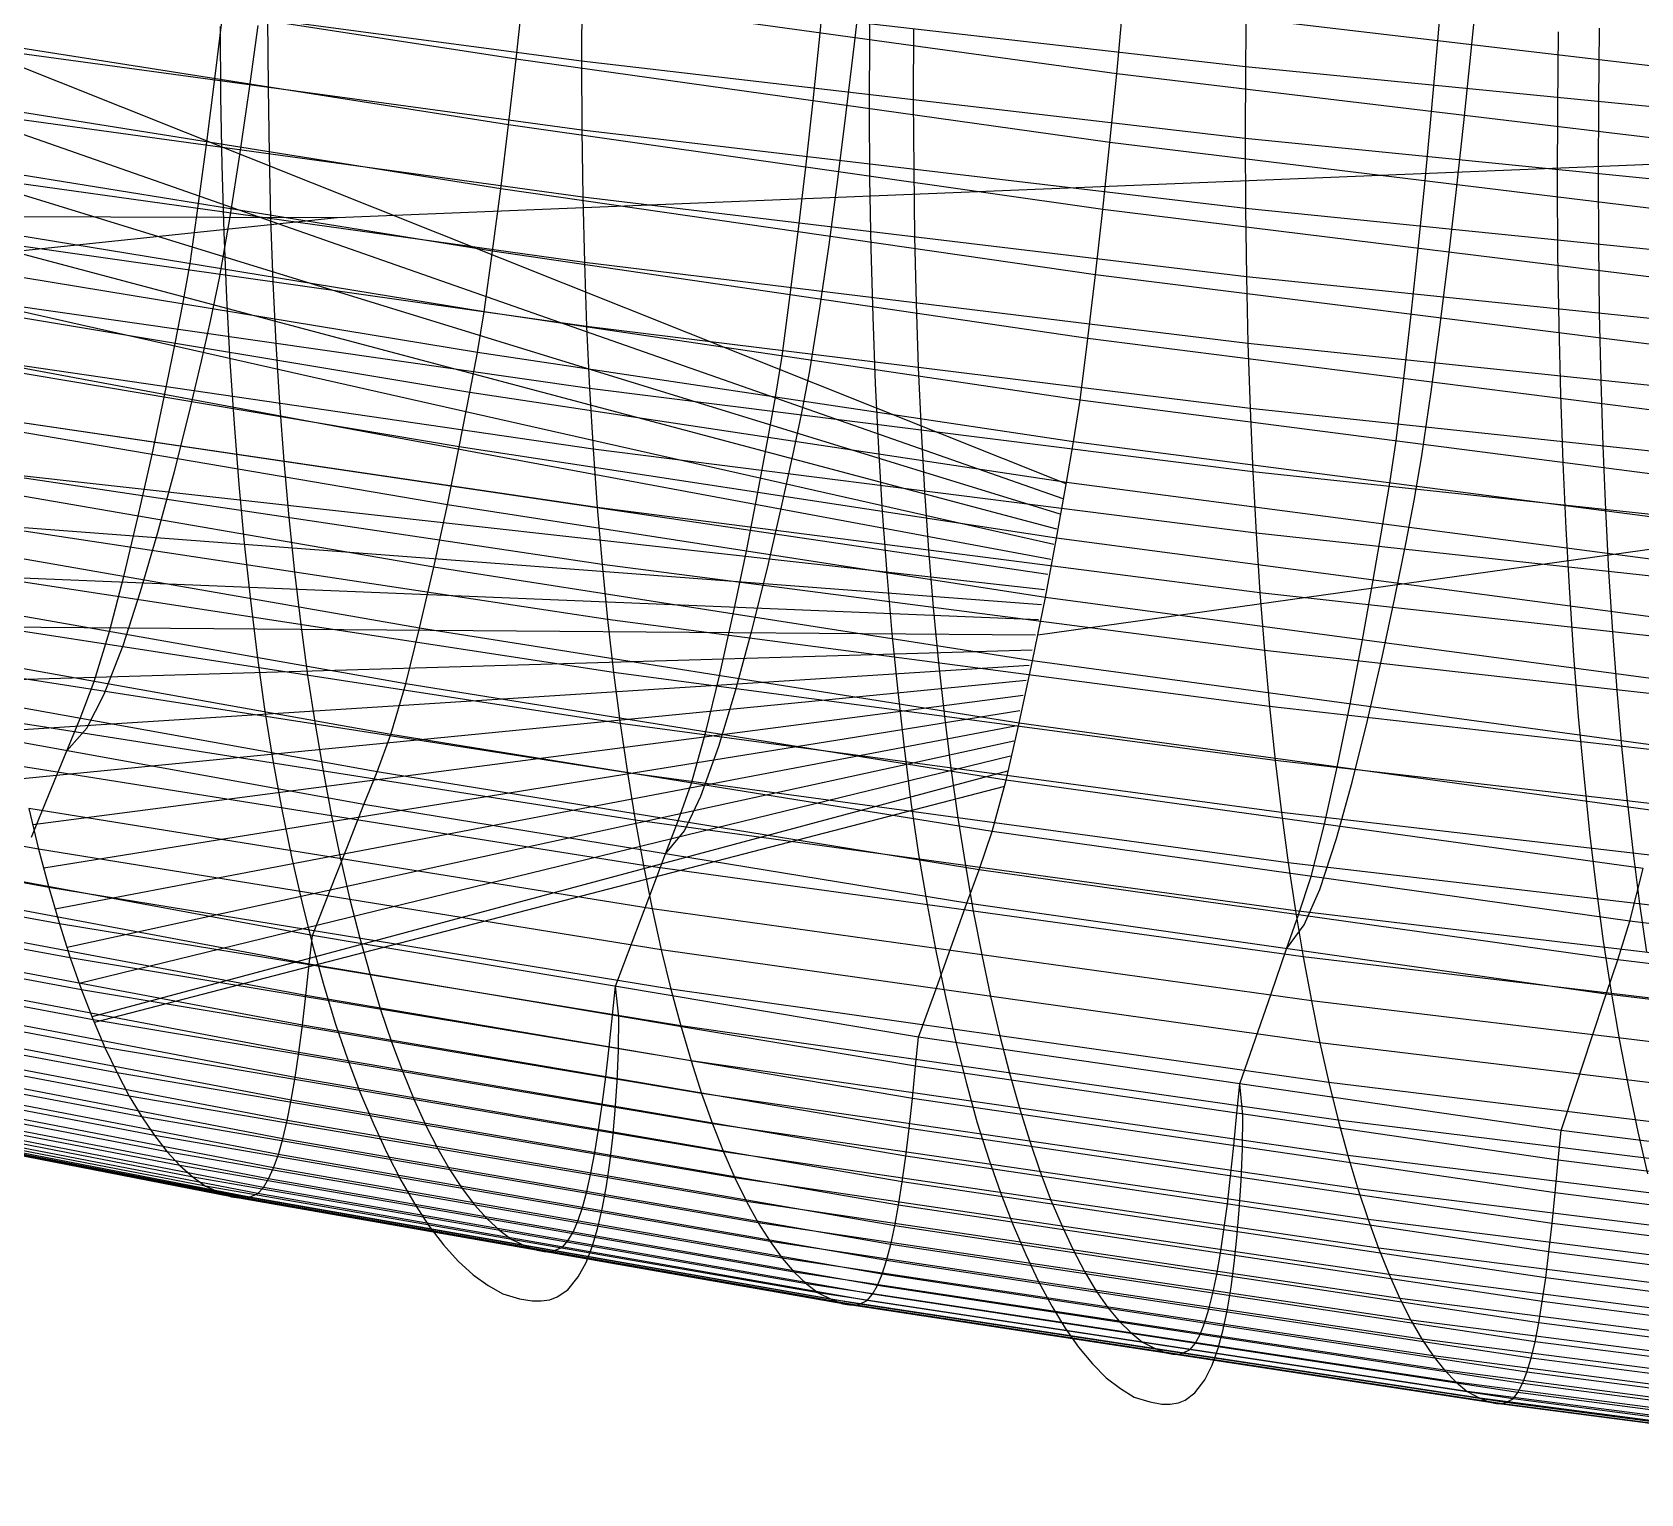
# Model space of a CAD drawing. Extents: x -530 to 530, y -2 to 255.
# Drawn here: x -324.9 to -270.1, y 14.5 to 64.2 of the extents above; entities that cross this region are included whole.
import ezdxf

# ---------------------------------------------------------------- set-up
doc = ezdxf.new("R2010")
doc.units = 0
doc.header["$MEASUREMENT"] = 0
doc.layers.add('default', color=7, linetype='Continuous')

msp = doc.modelspace()

# ---------------------------------------------------------------- linework, layer by layer
at = {"layer": 'default', "color": 3, "linetype": 'Continuous'}
for p, q in [((-308.392, 63.294, 93.629), (-328.377, 66.384, 104.904)), ((-308.392, 63.294, 93.629), (-308.146, 65.582, 93.893)), ((-287.943, 62.791, 82.362), (-308.146, 65.582, 93.893)), ((-287.943, 62.791, 82.362), (-287.72, 65.181, 82.62)), ((-266.294, 62.656, 72.709), (-287.72, 65.181, 82.62)), ((-308.649, 61.06, 93.341), (-328.646, 64.2, 104.632)), ((-308.649, 61.06, 93.341), (-308.392, 63.294, 93.629)), ((-288.174, 60.457, 82.083), (-308.392, 63.294, 93.629)), ((-288.174, 60.457, 82.083), (-287.943, 62.791, 82.362)), ((-266.502, 60.223, 72.438), (-287.943, 62.791, 82.362)), ((-308.916, 58.881, 93.031), (-328.927, 62.069, 104.338)), ((-308.916, 58.881, 93.031), (-308.649, 61.06, 93.341)), ((-288.415, 58.178, 81.778), (-308.649, 61.06, 93.341)), ((-288.415, 58.178, 81.778), (-288.174, 60.457, 82.083)), ((-266.718, 57.846, 72.146), (-288.174, 60.457, 82.083)), ((-309.192, 56.761, 92.7), (-329.216, 59.995, 104.026)), ((-309.192, 56.761, 92.7), (-308.916, 58.881, 93.031)), ((-288.666, 55.955, 81.451), (-308.916, 58.881, 93.031)), ((-288.666, 55.955, 81.451), (-288.415, 58.178, 81.778)), ((-266.944, 55.526, 71.827), (-288.415, 58.178, 81.778)), ((-309.477, 54.695, 92.348), (-329.515, 57.975, 103.692)), ((-309.713, 53.305, 92.032), (-329.763, 56.616, 103.391)), ((-309.477, 54.695, 92.348), (-309.192, 56.761, 92.7)), ((-288.925, 53.791, 81.103), (-309.192, 56.761, 92.7)), ((-288.925, 53.791, 81.103), (-288.666, 55.955, 81.451)), ((-267.178, 53.262, 71.486), (-288.666, 55.955, 81.451)), ((-309.969, 51.947, 91.676), (-330.032, 55.288, 103.053)), ((-309.713, 53.305, 92.032), (-309.477, 54.695, 92.348)), ((-289.193, 51.683, 80.733), (-309.477, 54.695, 92.348)), ((-289.193, 51.683, 80.733), (-288.925, 53.791, 81.103)), ((-267.42, 51.058, 71.122), (-288.925, 53.791, 81.103)), ((-310.331, 50.095, 91.17), (-330.411, 53.478, 102.572)), ((-309.969, 51.947, 91.676), (-309.713, 53.305, 92.032)), ((-289.414, 50.265, 80.4), (-309.713, 53.305, 92.032)), ((-310.734, 48.121, 90.599), (-330.833, 51.548, 102.028)), ((-310.331, 50.095, 91.17), (-309.969, 51.947, 91.676)), ((-289.655, 48.879, 80.027), (-309.969, 51.947, 91.676)), ((-289.414, 50.265, 80.4), (-289.193, 51.683, 80.733)), ((-267.671, 48.911, 70.735), (-289.193, 51.683, 80.733)), ((-310.734, 48.121, 90.599), (-310.331, 50.095, 91.17)), ((-289.994, 46.989, 79.496), (-310.331, 50.095, 91.17)), ((-289.655, 48.879, 80.027), (-289.414, 50.265, 80.4)), ((-267.878, 47.467, 70.389), (-289.414, 50.265, 80.4)), ((-311.198, 45.997, 89.928), (-331.32, 49.472, 101.39)), ((-289.994, 46.989, 79.496), (-289.655, 48.879, 80.027)), ((-268.104, 46.055, 70), (-289.655, 48.879, 80.027)), ((-311.198, 45.997, 89.928), (-310.734, 48.121, 90.599)), ((-290.373, 44.974, 78.897), (-310.734, 48.121, 90.599)), ((-311.681, 43.92, 89.222), (-331.826, 47.441, 100.717)), ((-290.373, 44.974, 78.897), (-289.994, 46.989, 79.496)), ((-268.421, 44.13, 69.447), (-289.994, 46.989, 79.496)), ((-312.151, 42.029, 88.522), (-332.319, 45.592, 100.051)), ((-311.681, 43.92, 89.222), (-311.198, 45.997, 89.928)), ((-290.809, 42.807, 78.194), (-311.198, 45.997, 89.928)), ((-290.809, 42.807, 78.194), (-290.373, 44.974, 78.897)), ((-268.775, 42.078, 68.824), (-290.373, 44.974, 78.897)), ((-312.662, 40.307, 87.736), (-332.855, 43.909, 99.301)), ((-312.151, 42.029, 88.522), (-311.681, 43.92, 89.222)), ((-291.262, 40.686, 77.454), (-311.681, 43.92, 89.222)), ((-291.262, 40.686, 77.454), (-290.809, 42.807, 78.194)), ((-269.184, 39.87, 68.092), (-290.809, 42.807, 78.194)), ((-313.127, 39.038, 86.997), (-333.342, 42.67, 98.597)), ((-312.662, 40.307, 87.736), (-312.151, 42.029, 88.522)), ((-291.704, 38.755, 76.721), (-312.151, 42.029, 88.522)), ((-313.575, 37.919, 86.277), (-333.812, 41.577, 97.91)), ((-291.704, 38.755, 76.721), (-291.262, 40.686, 77.454)), ((-269.608, 37.709, 67.321), (-291.262, 40.686, 77.454)), ((-313.127, 39.038, 86.997), (-312.662, 40.307, 87.736)), ((-292.185, 36.997, 75.898), (-312.662, 40.307, 87.736)), ((-313.575, 37.919, 86.277), (-313.127, 39.038, 86.997)), ((-292.621, 35.701, 75.125), (-313.127, 39.038, 86.997)), ((-292.185, 36.997, 75.898), (-291.704, 38.755, 76.721)), ((-270.022, 35.742, 66.558), (-291.704, 38.755, 76.721)), ((-293.042, 34.559, 74.373), (-313.575, 37.919, 86.277)), ((-292.621, 35.701, 75.125), (-292.185, 36.997, 75.898)), ((-270.471, 33.951, 65.702), (-292.185, 36.997, 75.898)), ((-293.042, 34.559, 74.373), (-292.621, 35.701, 75.125)), ((-270.88, 32.63, 64.9), (-292.621, 35.701, 75.125)), ((-270.471, 33.951, 65.702), (-270.022, 35.742, 66.558)), ((-271.274, 31.465, 64.118), (-293.042, 34.559, 74.373)), ((-270.88, 32.63, 64.9), (-270.471, 33.951, 65.702)), ((-247.504, 31.167, 57.741), (-270.471, 33.951, 65.702)), ((-271.274, 31.465, 64.118), (-270.88, 32.63, 64.9)), ((-247.88, 29.823, 56.908), (-270.88, 32.63, 64.9)), ((-248.241, 28.638, 56.098), (-271.274, 31.465, 64.118))]:
    msp.add_line(p, q, dxfattribs=at)
at = {"layer": 'default', "color": 7, "linetype": 'Continuous'}
for p, q in [((-298.044, 64.186, 88.127), (-297.814, 66.552, 88.378)), ((-277.007, 63.919, 77.664), (-276.799, 66.381, 77.907)), ((-318.648, 62.63, 98.986), (-318.384, 64.839, 99.267)), ((-316.852, 64.652, 52.378), (-316.84, 62.335, 52.584)), ((-298.283, 61.875, 87.856), (-298.044, 64.186, 88.127)), ((-294.858, 64.325, 40.046), (-294.868, 61.909, 40.215)), ((-271.516, 64.356, 29.76), (-271.543, 61.848, 29.895)), ((-277.222, 61.507, 77.4), (-277.007, 63.919, 77.664)), ((-318.921, 60.475, 98.685), (-318.648, 62.63, 98.986)), ((-316.84, 62.335, 52.584), (-316.806, 60.071, 52.824)), ((-294.868, 61.909, 40.215), (-294.856, 59.548, 40.425)), ((-298.532, 59.619, 87.56), (-298.283, 61.875, 87.856)), ((-277.446, 59.152, 77.114), (-277.222, 61.507, 77.4)), ((-271.543, 61.848, 29.895), (-271.552, 59.391, 30.067)), ((-319.204, 58.378, 98.363), (-318.921, 60.475, 98.685)), ((-316.806, 60.071, 52.824), (-316.751, 57.862, 53.103)), ((-298.791, 57.418, 87.241), (-298.532, 59.619, 87.56)), ((-294.856, 59.548, 40.425), (-294.825, 57.242, 40.672)), ((-271.552, 59.391, 30.067), (-271.54, 56.99, 30.281)), ((-277.679, 56.852, 76.803), (-277.446, 59.152, 77.114)), ((-319.496, 56.335, 98.02), (-319.204, 58.378, 98.363)), ((-316.751, 57.862, 53.103), (-316.672, 55.712, 53.422)), ((-299.058, 55.276, 86.902), (-298.791, 57.418, 87.241)), ((-294.825, 57.242, 40.672), (-294.772, 54.992, 40.959)), ((-271.54, 56.99, 30.281), (-271.511, 54.645, 30.535)), ((-277.922, 54.608, 76.469), (-277.679, 56.852, 76.803)), ((-319.738, 54.96, 97.711), (-319.496, 56.335, 98.02)), ((-316.672, 55.712, 53.422), (-316.57, 53.615, 53.78)), ((-320.001, 53.618, 97.365), (-319.738, 54.96, 97.711)), ((-299.335, 53.189, 86.54), (-299.058, 55.276, 86.902)), ((-294.772, 54.992, 40.959), (-294.698, 52.801, 41.287)), ((-278.172, 52.425, 76.113), (-277.922, 54.608, 76.469)), ((-271.511, 54.645, 30.535), (-271.462, 52.357, 30.829)), ((-320.371, 51.786, 96.871), (-320.001, 53.618, 97.365)), ((-316.57, 53.615, 53.78), (-316.445, 51.58, 54.176)), ((-299.564, 51.785, 86.216), (-299.335, 53.189, 86.54)), ((-294.698, 52.801, 41.287), (-294.602, 50.665, 41.657)), ((-278.432, 50.297, 75.734), (-278.172, 52.425, 76.113)), ((-271.462, 52.357, 30.829), (-271.393, 50.129, 31.167)), ((-320.783, 49.835, 96.314), (-320.371, 51.786, 96.871)), ((-316.445, 51.58, 54.176), (-316.298, 49.605, 54.61)), ((-299.812, 50.413, 85.852), (-299.564, 51.785, 86.216)), ((-300.163, 48.542, 85.333), (-299.812, 50.413, 85.852)), ((-294.602, 50.665, 41.657), (-294.485, 48.592, 42.067)), ((-278.646, 48.866, 75.395), (-278.432, 50.297, 75.734)), ((-271.393, 50.129, 31.167), (-271.304, 47.957, 31.547)), ((-321.259, 47.734, 95.659), (-320.783, 49.835, 96.314)), ((-316.298, 49.605, 54.61), (-316.129, 47.688, 55.082)), ((-278.879, 47.467, 75.014), (-278.646, 48.866, 75.395)), ((-300.553, 46.548, 84.748), (-300.163, 48.542, 85.333)), ((-294.485, 48.592, 42.067), (-294.347, 46.58, 42.515)), ((-321.753, 45.68, 94.969), (-321.259, 47.734, 95.659)), ((-316.129, 47.688, 55.082), (-315.937, 45.835, 55.592)), ((-271.304, 47.957, 31.547), (-271.195, 45.849, 31.969)), ((-279.208, 45.56, 74.472), (-278.879, 47.467, 75.014)), ((-294.347, 46.58, 42.515), (-294.188, 44.628, 43.003)), ((-301.004, 44.402, 84.061), (-300.553, 46.548, 84.748)), ((-322.235, 43.81, 94.286), (-321.753, 45.68, 94.969)), ((-315.937, 45.835, 55.592), (-315.725, 44.045, 56.135)), ((-279.574, 43.526, 73.86), (-279.208, 45.56, 74.472)), ((-271.195, 45.849, 31.969), (-271.066, 43.804, 32.431)), ((-301.471, 42.303, 83.338), (-301.004, 44.402, 84.061)), ((-294.188, 44.628, 43.003), (-294.008, 42.741, 43.531)), ((-315.725, 44.045, 56.135), (-315.492, 42.318, 56.714)), ((-322.759, 42.108, 93.518), (-322.235, 43.81, 94.286)), ((-279.996, 41.338, 73.143), (-279.574, 43.526, 73.86)), ((-271.066, 43.804, 32.431), (-270.919, 41.819, 32.934)), ((-294.008, 42.741, 43.531), (-293.809, 40.918, 44.094)), ((-315.492, 42.318, 56.714), (-315.239, 40.657, 57.325)), ((-301.928, 40.392, 82.621), (-301.471, 42.303, 83.338)), ((-323.235, 40.854, 92.797), (-322.759, 42.108, 93.518)), ((-270.919, 41.819, 32.934), (-270.751, 39.901, 33.479)), ((-280.435, 39.198, 72.387), (-279.996, 41.338, 73.143)), ((-323.694, 39.748, 92.094), (-323.235, 40.854, 92.797)), ((-315.239, 40.657, 57.325), (-314.967, 39.063, 57.965)), ((-293.809, 40.918, 44.094), (-293.589, 39.159, 44.693)), ((-302.423, 38.652, 81.817), (-301.928, 40.392, 82.621)), ((-324.291, 38.279, 91.179), (-323.694, 39.748, 92.094)), ((-270.751, 39.901, 33.479), (-270.566, 38.047, 34.059)), ((-314.967, 39.063, 57.965), (-314.679, 37.535, 58.633)), ((-293.589, 39.159, 44.693), (-293.352, 37.468, 45.326)), ((-280.863, 37.249, 71.639), (-280.435, 39.198, 72.387)), ((-302.874, 37.369, 81.061), (-302.423, 38.652, 81.817)), ((-324.89, 36.81, 90.264), (-324.291, 38.279, 91.179)), ((-270.566, 38.047, 34.059), (-270.363, 36.26, 34.679)), ((-314.679, 37.535, 58.633), (-314.373, 36.077, 59.329)), ((-303.309, 36.239, 80.325), (-302.874, 37.369, 81.061)), ((-293.352, 37.468, 45.326), (-293.097, 35.845, 45.991)), ((-281.328, 35.474, 70.8), (-280.863, 37.249, 71.639)), ((-303.875, 34.737, 79.368), (-303.309, 36.239, 80.325)), ((-270.363, 36.26, 34.679), (-270.142, 34.54, 35.332)), ((-314.373, 36.077, 59.329), (-314.051, 34.687, 60.049)), ((-293.097, 35.845, 45.991), (-292.826, 34.289, 46.683)), ((-281.751, 34.166, 70.012), (-281.328, 35.474, 70.8)), ((-314.051, 34.687, 60.049), (-313.715, 33.369, 60.79)), ((-304.442, 33.235, 78.41), (-303.875, 34.737, 79.368)), ((-270.142, 34.54, 35.332), (-269.906, 32.891, 36.018)), ((-292.826, 34.289, 46.683), (-292.539, 32.805, 47.405)), ((-282.158, 33.012, 69.245), (-281.751, 34.166, 70.012)), ((-313.715, 33.369, 60.79), (-313.366, 32.121, 61.551)), ((-305.008, 31.733, 77.452), (-304.442, 33.235, 78.41)), ((-282.689, 31.48, 68.247), (-282.158, 33.012, 69.245)), ((-292.539, 32.805, 47.405), (-292.237, 31.389, 48.152)), ((-313.366, 32.121, 61.551), (-313.005, 30.948, 62.329)), ((-305.113, 30.754, 77.33), (-305.008, 31.733, 77.452)), ((-292.237, 31.389, 48.152), (-291.922, 30.048, 48.921)), ((-283.221, 29.947, 67.249), (-282.689, 31.48, 68.247)), ((-313.005, 30.948, 62.329), (-312.632, 29.847, 63.123)), ((-305.226, 29.665, 77.201), (-305.113, 30.754, 77.33)), ((-312.632, 29.847, 63.123), (-312.25, 28.822, 63.928)), ((-305.341, 28.652, 77.061), (-305.226, 29.665, 77.201)), ((-291.922, 30.048, 48.921), (-291.594, 28.778, 49.71)), ((-283.752, 28.415, 66.251), (-283.221, 29.947, 67.249)), ((-312.25, 28.822, 63.928), (-311.86, 27.871, 64.743)), ((-305.46, 27.713, 76.909), (-305.341, 28.652, 77.061)), ((-291.594, 28.778, 49.71), (-291.255, 27.584, 50.518)), ((-283.85, 27.417, 66.123), (-283.752, 28.415, 66.251)), ((-311.86, 27.871, 64.743), (-311.461, 26.997, 65.57)), ((-305.584, 26.852, 76.742), (-305.46, 27.713, 76.909)), ((-291.255, 27.584, 50.518), (-290.905, 26.464, 51.343)), ((-283.956, 26.307, 65.987), (-283.85, 27.417, 66.123)), ((-311.461, 26.997, 65.57), (-311.056, 26.203, 66.402)), ((-305.712, 26.071, 76.56), (-305.584, 26.852, 76.742)), ((-290.905, 26.464, 51.343), (-290.547, 25.421, 52.179)), ((-284.064, 25.274, 65.84), (-283.956, 26.307, 65.987)), ((-311.056, 26.203, 66.402), (-310.645, 25.485, 67.239)), ((-305.845, 25.367, 76.362), (-305.712, 26.071, 76.56)), ((-310.645, 25.485, 67.239), (-310.228, 24.848, 68.08)), ((-305.985, 24.743, 76.145), (-305.845, 25.367, 76.362)), ((-290.547, 25.421, 52.179), (-290.181, 24.453, 53.026)), ((-284.176, 24.317, 65.68), (-284.064, 25.274, 65.84)), ((-310.228, 24.848, 68.08), (-309.806, 24.292, 68.925)), ((-306.133, 24.201, 75.908), (-305.985, 24.743, 76.145)), ((-309.806, 24.292, 68.925), (-309.383, 23.815, 69.767)), ((-306.289, 23.739, 75.647), (-306.133, 24.201, 75.908)), ((-290.181, 24.453, 53.026), (-289.806, 23.565, 53.884)), ((-284.291, 23.44, 65.505), (-284.176, 24.317, 65.68)), ((-309.383, 23.815, 69.767), (-308.947, 23.422, 70.624)), ((-306.453, 23.361, 75.365), (-306.289, 23.739, 75.647)), ((-289.806, 23.565, 53.884), (-289.426, 22.757, 54.749)), ((-308.947, 23.422, 70.624), (-308.535, 23.112, 71.431)), ((-308.535, 23.112, 71.431), (-308.058, 22.887, 72.355)), ((-306.811, 22.856, 74.724), (-306.627, 23.065, 75.059)), ((-306.627, 23.065, 75.059), (-306.453, 23.361, 75.365)), ((-284.411, 22.643, 65.315), (-284.291, 23.44, 65.505)), ((-308.058, 22.887, 72.355), (-307.675, 22.748, 73.092)), ((-307.675, 22.748, 73.092), (-307.436, 22.707, 73.551)), ((-307.436, 22.707, 73.551), (-307.208, 22.693, 73.984)), ((-307.208, 22.693, 73.984), (-307.083, 22.733, 74.219)), ((-307.083, 22.733, 74.219), (-306.811, 22.856, 74.724)), ((-289.426, 22.757, 54.749), (-289.04, 22.028, 55.619)), ((-284.537, 21.926, 65.108), (-284.411, 22.643, 65.315)), ((-289.04, 22.028, 55.619), (-288.649, 21.379, 56.493)), ((-284.668, 21.289, 64.882), (-284.537, 21.926, 65.108)), ((-288.649, 21.379, 56.493), (-288.253, 20.814, 57.37)), ((-288.253, 20.814, 57.37), (-287.855, 20.331, 58.245)), ((-284.806, 20.736, 64.634), (-284.668, 21.289, 64.882)), ((-287.855, 20.331, 58.245), (-287.447, 19.932, 59.137)), ((-284.953, 20.265, 64.362), (-284.806, 20.736, 64.634)), ((-287.447, 19.932, 59.137), (-287.06, 19.618, 59.975)), ((-285.27, 19.577, 63.749), (-285.107, 19.879, 64.067)), ((-285.107, 19.879, 64.067), (-284.953, 20.265, 64.362)), ((-287.06, 19.618, 59.975), (-286.612, 19.39, 60.937)), ((-286.612, 19.39, 60.937), (-286.254, 19.25, 61.703)), ((-286.254, 19.25, 61.703), (-286.029, 19.209, 62.18)), ((-286.029, 19.209, 62.18), (-285.815, 19.196, 62.63)), ((-285.815, 19.196, 62.63), (-285.698, 19.237, 62.875)), ((-285.698, 19.237, 62.875), (-285.443, 19.363, 63.401)), ((-285.443, 19.363, 63.401), (-285.27, 19.577, 63.749))]:
    msp.add_line(p, q, dxfattribs=at)
at = {"layer": 'default', "color": 4, "linetype": 'Continuous'}
for p, q in [((-296.333, 66.672, 36.774), (-296.362, 64.143, 36.91)), ((-296.871, 63.816, 90.392), (-296.606, 66.203, 90.709)), ((-275.878, 63.569, 80.078), (-275.634, 66.054, 80.397)), ((-318.473, 64.411, 49.338), (-318.454, 62.024, 49.559)), ((-317.482, 62.214, 101.034), (-317.18, 64.446, 101.38)), ((-296.362, 64.143, 36.91), (-296.374, 61.66, 37.085)), ((-272.91, 64.229, 26.512), (-272.937, 61.657, 26.65)), ((-289.663, 48.837, 80.015), (-327.525, 63.942, 59.089)), ((-297.15, 61.482, 90.047), (-296.871, 63.816, 90.392)), ((-276.127, 61.136, 79.745), (-275.878, 63.569, 80.078)), ((-318.454, 62.024, 49.559), (-318.41, 59.691, 49.826)), ((-317.799, 60.039, 100.659), (-317.482, 62.214, 101.034)), ((-289.768, 48.322, 79.846), (-327.49, 61.544, 59.341)), ((-297.436, 59.202, 89.682), (-297.15, 61.482, 90.047)), ((-296.374, 61.66, 37.085), (-296.356, 59.229, 37.311)), ((-272.937, 61.657, 26.65), (-272.947, 59.132, 26.828)), ((-276.388, 58.757, 79.382), (-276.127, 61.136, 79.745)), ((-318.133, 57.926, 100.25), (-317.799, 60.039, 100.659)), ((-289.873, 47.807, 79.676), (-327.433, 59.357, 59.615)), ((-318.41, 59.691, 49.826), (-318.344, 57.406, 50.134)), ((-297.736, 56.98, 89.288), (-297.436, 59.202, 89.682)), ((-296.356, 59.229, 37.311), (-296.315, 56.853, 37.586)), ((-276.656, 56.433, 79), (-276.388, 58.757, 79.382)), ((-272.947, 59.132, 26.828), (-272.93, 56.66, 27.06)), ((-318.497, 55.839, 99.802), (-318.133, 57.926, 100.25)), ((-289.978, 47.292, 79.506), (-327.352, 57.227, 59.929)), ((-318.344, 57.406, 50.134), (-318.252, 55.176, 50.483)), ((-298.051, 54.822, 88.858), (-297.736, 56.98, 89.288)), ((-296.315, 56.853, 37.586), (-296.252, 54.526, 37.902)), ((-276.937, 54.168, 78.587), (-276.656, 56.433, 79)), ((-272.93, 56.66, 27.06), (-272.892, 54.244, 27.342)), ((-318.793, 54.379, 99.395), (-318.497, 55.839, 99.802)), ((-290.083, 46.777, 79.336), (-327.247, 55.151, 60.281)), ((-318.252, 55.176, 50.483), (-318.137, 52.999, 50.873)), ((-298.395, 52.69, 88.388), (-298.051, 54.822, 88.858)), ((-319.103, 53.016, 98.962), (-318.793, 54.379, 99.395)), ((-296.252, 54.526, 37.902), (-296.166, 52.255, 38.262)), ((-272.892, 54.244, 27.342), (-272.833, 51.878, 27.667)), ((-277.232, 51.969, 78.137), (-276.937, 54.168, 78.587)), ((-290.188, 46.262, 79.166), (-327.119, 53.135, 60.67)), ((-319.535, 51.199, 98.362), (-319.103, 53.016, 98.962)), ((-318.137, 52.999, 50.873), (-317.998, 50.88, 51.304)), ((-298.674, 51.199, 87.962), (-298.395, 52.69, 88.388)), ((-296.166, 52.255, 38.262), (-296.057, 50.038, 38.665)), ((-277.556, 49.795, 77.645), (-277.232, 51.969, 78.137)), ((-272.833, 51.878, 27.667), (-272.753, 49.569, 28.037)), ((-290.293, 45.747, 78.996), (-326.967, 51.179, 61.097)), ((-320.025, 49.261, 97.675), (-319.535, 51.199, 98.362)), ((-298.967, 49.806, 87.508), (-298.674, 51.199, 87.962)), ((-317.998, 50.88, 51.304), (-317.835, 48.82, 51.775)), ((-296.057, 50.038, 38.665), (-295.927, 47.881, 39.11)), ((-299.376, 47.95, 86.88), (-298.967, 49.806, 87.508)), ((-277.817, 48.275, 77.201), (-277.556, 49.795, 77.645)), ((-272.753, 49.569, 28.037), (-272.652, 47.315, 28.452)), ((-290.398, 45.232, 78.827), (-326.793, 49.281, 61.56)), ((-320.588, 47.187, 96.866), (-320.025, 49.261, 97.675)), ((-317.835, 48.82, 51.775), (-317.649, 46.815, 52.286)), ((-278.091, 46.855, 76.727), (-277.817, 48.275, 77.201)), ((-299.839, 45.969, 86.161), (-299.376, 47.95, 86.88)), ((-295.927, 47.881, 39.11), (-295.774, 45.783, 39.596)), ((-290.503, 44.717, 78.657), (-326.595, 47.446, 62.06)), ((-321.177, 45.173, 96.01), (-320.588, 47.187, 96.866)), ((-272.652, 47.315, 28.452), (-272.53, 45.122, 28.91)), ((-317.649, 46.815, 52.286), (-317.438, 44.873, 52.838)), ((-278.474, 44.962, 76.071), (-278.091, 46.855, 76.727)), ((-290.608, 44.203, 78.487), (-326.377, 45.673, 62.593)), ((-300.371, 43.849, 85.315), (-299.839, 45.969, 86.161)), ((-295.774, 45.783, 39.596), (-295.599, 43.742, 40.125)), ((-321.771, 43.333, 95.14), (-321.177, 45.173, 96.01)), ((-278.908, 42.942, 75.32), (-278.474, 44.962, 76.071)), ((-272.53, 45.122, 28.91), (-272.388, 42.989, 29.412)), ((-317.438, 44.873, 52.838), (-317.206, 42.993, 53.426)), ((-290.713, 43.688, 78.317), (-326.136, 43.963, 63.162)), ((-300.927, 41.788, 84.421), (-300.371, 43.849, 85.315)), ((-322.421, 41.676, 94.149), (-321.771, 43.333, 95.14)), ((-295.599, 43.742, 40.125), (-295.401, 41.766, 40.696)), ((-290.818, 43.173, 78.147), (-325.847, 42.159, 63.823)), ((-317.206, 42.993, 53.426), (-316.955, 41.171, 54.045)), ((-279.407, 40.781, 74.437), (-278.908, 42.942, 75.32)), ((-272.388, 42.989, 29.412), (-272.226, 40.915, 29.957)), ((-290.923, 42.658, 77.977), (-325.536, 40.436, 64.52)), ((-291.028, 42.143, 77.808), (-325.203, 38.791, 65.249)), ((-291.133, 41.628, 77.638), (-324.85, 37.229, 66.008)), ((-323.014, 40.518, 93.208), (-322.421, 41.676, 94.149)), ((-301.489, 39.907, 83.511), (-300.927, 41.788, 84.421)), ((-295.401, 41.766, 40.696), (-295.184, 39.852, 41.305)), ((-291.238, 41.113, 77.468), (-324.478, 35.75, 66.795)), ((-316.955, 41.171, 54.045), (-316.679, 39.419, 54.708)), ((-291.344, 40.598, 77.298), (-324.089, 34.356, 67.605)), ((-279.929, 38.68, 73.504), (-279.407, 40.781, 74.437)), ((-272.226, 40.915, 29.957), (-272.042, 38.906, 30.546)), ((-323.694, 39.748, 92.094), (-323.014, 40.518, 93.208)), ((-291.449, 40.083, 77.128), (-323.684, 33.048, 68.438)), ((-324.291, 38.279, 91.179), (-323.694, 39.748, 92.094)), ((-291.554, 39.568, 76.959), (-323.265, 31.827, 69.289)), ((-302.102, 38.21, 82.478), (-301.489, 39.907, 83.511)), ((-295.184, 39.852, 41.305), (-294.948, 37.998, 41.946)), ((-291.659, 39.053, 76.789), (-322.834, 30.694, 70.155)), ((-316.679, 39.419, 54.708), (-316.369, 37.748, 55.427)), ((-272.042, 38.906, 30.546), (-271.84, 36.961, 31.175)), ((-291.764, 38.538, 76.619), (-322.754, 30.497, 70.314)), ((-280.456, 36.761, 72.555), (-279.929, 38.68, 73.504)), ((-324.89, 36.81, 90.264), (-324.291, 38.279, 91.179)), ((-302.661, 37.021, 81.499), (-302.102, 38.21, 82.478)), ((-294.948, 37.998, 41.946), (-294.689, 36.215, 42.632)), ((-316.369, 37.748, 55.427), (-316.038, 36.144, 56.181)), ((-303.309, 36.239, 80.325), (-302.661, 37.021, 81.499)), ((-281.032, 35.032, 71.477), (-280.456, 36.761, 72.555)), ((-271.84, 36.961, 31.175), (-271.621, 35.076, 31.837)), ((-303.875, 34.737, 79.368), (-303.309, 36.239, 80.325)), ((-294.689, 36.215, 42.632), (-294.398, 34.514, 43.377)), ((-316.038, 36.144, 56.181), (-315.688, 34.612, 56.965)), ((-271.621, 35.076, 31.837), (-271.381, 33.264, 32.546)), ((-315.688, 34.612, 56.965), (-315.326, 33.147, 57.767)), ((-304.442, 33.235, 78.41), (-303.875, 34.737, 79.368)), ((-294.398, 34.514, 43.377), (-294.089, 32.882, 44.158)), ((-281.556, 33.821, 70.455), (-281.032, 35.032, 71.477)), ((-282.158, 33.012, 69.245), (-281.556, 33.821, 70.455)), ((-315.326, 33.147, 57.767), (-314.944, 31.759, 58.601)), ((-305.008, 31.733, 77.452), (-304.442, 33.235, 78.41)), ((-294.089, 32.882, 44.158), (-293.76, 31.323, 44.97)), ((-282.689, 31.48, 68.247), (-282.158, 33.012, 69.245)), ((-271.381, 33.264, 32.546), (-271.111, 31.536, 33.315)), ((-314.944, 31.759, 58.601), (-314.547, 30.445, 59.459)), ((-304.893, 30.679, 77.753), (-305.008, 31.733, 77.452)), ((-293.76, 31.323, 44.97), (-293.421, 29.832, 45.802)), ((-283.221, 29.947, 67.249), (-282.689, 31.48, 68.247)), ((-271.111, 31.536, 33.315), (-270.823, 29.878, 34.122)), ((-304.906, 29.552, 77.818), (-304.893, 30.679, 77.753)), ((-314.547, 30.445, 59.459), (-314.122, 29.227, 60.362)), ((-293.421, 29.832, 45.802), (-293.063, 28.421, 46.666)), ((-283.752, 28.415, 66.251), (-283.221, 29.947, 67.249)), ((-270.823, 29.878, 34.122), (-270.518, 28.294, 34.962)), ((-314.122, 29.227, 60.362), (-313.688, 28.082, 61.274)), ((-304.955, 28.493, 77.81), (-304.906, 29.552, 77.818)), ((-305.022, 27.503, 77.761), (-304.955, 28.493, 77.81)), ((-313.688, 28.082, 61.274), (-313.241, 27.022, 62.205)), ((-293.063, 28.421, 46.666), (-292.691, 27.084, 47.556)), ((-283.653, 27.345, 66.543), (-283.752, 28.415, 66.251)), ((-270.518, 28.294, 34.962), (-270.204, 26.779, 35.821)), ((-305.105, 26.581, 77.676), (-305.022, 27.503, 77.761)), ((-313.241, 27.022, 62.205), (-312.785, 26.038, 63.151)), ((-292.691, 27.084, 47.556), (-292.292, 25.845, 48.491)), ((-283.663, 26.195, 66.613), (-283.653, 27.345, 66.543)), ((-305.204, 25.727, 77.557), (-305.105, 26.581, 77.676)), ((-270.204, 26.779, 35.821), (-269.872, 25.345, 36.714)), ((-312.785, 26.038, 63.151), (-312.318, 25.129, 64.106)), ((-292.292, 25.845, 48.491), (-291.886, 24.68, 49.437)), ((-283.708, 25.117, 66.605), (-283.663, 26.195, 66.613)), ((-305.318, 24.934, 77.403), (-305.204, 25.727, 77.557)), ((-312.318, 25.129, 64.106), (-311.842, 24.311, 65.074)), ((-305.452, 24.198, 77.208), (-305.318, 24.934, 77.403)), ((-291.886, 24.68, 49.437), (-291.467, 23.602, 50.402)), ((-283.77, 24.108, 66.554), (-283.708, 25.117, 66.605)), ((-311.842, 24.311, 65.074), (-311.359, 23.576, 66.051)), ((-305.609, 23.518, 76.965), (-305.452, 24.198, 77.208)), ((-283.848, 23.168, 66.464), (-283.77, 24.108, 66.554)), ((-311.359, 23.576, 66.051), (-310.864, 22.933, 67.04)), ((-291.467, 23.602, 50.402), (-291.039, 22.602, 51.383)), ((-305.794, 22.893, 76.664), (-305.609, 23.518, 76.965)), ((-283.94, 22.298, 66.34), (-283.848, 23.168, 66.464)), ((-310.864, 22.933, 67.04), (-310.365, 22.374, 68.031)), ((-306.013, 22.33, 76.293), (-305.794, 22.893, 76.664)), ((-291.039, 22.602, 51.383), (-290.603, 21.677, 52.375)), ((-310.365, 22.374, 68.031), (-309.859, 21.908, 69.032)), ((-306.278, 21.84, 75.831), (-306.013, 22.33, 76.293)), ((-284.048, 21.49, 66.178), (-283.94, 22.298, 66.34)), ((-309.859, 21.908, 69.032), (-309.343, 21.546, 70.033)), ((-309.343, 21.546, 70.033), (-308.843, 21.263, 71.016)), ((-306.993, 21.159, 74.517), (-306.633, 21.403, 75.202)), ((-306.633, 21.403, 75.202), (-306.278, 21.84, 75.831)), ((-290.603, 21.677, 52.375), (-290.157, 20.846, 53.378)), ((-284.173, 20.741, 65.976), (-284.048, 21.49, 66.178)), ((-308.843, 21.263, 71.016), (-308.282, 21.097, 72.079)), ((-308.282, 21.097, 72.079), (-307.843, 21.024, 72.921)), ((-307.843, 21.024, 72.921), (-307.535, 21.024, 73.499)), ((-307.535, 21.024, 73.499), (-307.24, 21.061, 74.063)), ((-307.24, 21.061, 74.063), (-306.993, 21.159, 74.517)), ((-290.157, 20.846, 53.378), (-289.703, 20.099, 54.392)), ((-284.319, 20.049, 65.723), (-284.173, 20.741, 65.976)), ((-289.703, 20.099, 54.392), (-289.24, 19.445, 55.418)), ((-284.493, 19.412, 65.41), (-284.319, 20.049, 65.723)), ((-289.24, 19.445, 55.418), (-288.773, 18.878, 56.446)), ((-284.698, 18.839, 65.023), (-284.493, 19.412, 65.41)), ((-288.773, 18.878, 56.446), (-288.298, 18.404, 57.485)), ((-284.946, 18.34, 64.544), (-284.698, 18.839, 65.023)), ((-288.298, 18.404, 57.485), (-287.815, 18.036, 58.524)), ((-285.278, 17.897, 63.891), (-284.946, 18.34, 64.544)), ((-287.815, 18.036, 58.524), (-287.347, 17.75, 59.545)), ((-287.347, 17.75, 59.545), (-286.821, 17.582, 60.649)), ((-286.821, 17.582, 60.649), (-286.409, 17.508, 61.524)), ((-286.121, 17.51, 62.125), (-285.845, 17.547, 62.71)), ((-285.845, 17.547, 62.71), (-285.614, 17.647, 63.18)), ((-285.614, 17.647, 63.18), (-285.278, 17.897, 63.891)), ((-286.409, 17.508, 61.524), (-286.121, 17.51, 62.125))]:
    msp.add_line(p, q, dxfattribs=at)
at = {"layer": 'default', "color": 5, "linetype": 'Continuous'}
for p, q in [((-306.166, 63.224, 45.856), (-327.537, 66.079, 58.901)), ((-306.156, 65.619, 45.689), (-306.166, 63.224, 45.856)), ((-283.56, 63.031, 34.403), (-306.156, 65.619, 45.689)), ((-283.532, 65.52, 34.268), (-283.56, 63.031, 34.403)), ((-306.154, 60.884, 46.064), (-327.525, 63.785, 59.103)), ((-306.166, 63.224, 45.856), (-306.154, 60.884, 46.064)), ((-283.57, 60.594, 34.573), (-306.166, 63.224, 45.856)), ((-283.56, 63.031, 34.403), (-283.57, 60.594, 34.573)), ((-259.525, 60.664, 25.387), (-283.56, 63.031, 34.403)), ((-306.122, 58.599, 46.308), (-327.49, 61.544, 59.341)), ((-306.154, 60.884, 46.064), (-306.122, 58.599, 46.308)), ((-283.558, 58.212, 34.785), (-306.154, 60.884, 46.064)), ((-283.57, 60.594, 34.573), (-283.558, 58.212, 34.785)), ((-259.534, 58.187, 25.56), (-283.57, 60.594, 34.573)), ((-306.068, 56.368, 46.591), (-327.433, 59.357, 59.615)), ((-306.122, 58.599, 46.308), (-306.068, 56.368, 46.591)), ((-283.527, 55.886, 35.036), (-306.122, 58.599, 46.308)), ((-283.558, 58.212, 34.785), (-283.527, 55.886, 35.036)), ((-259.523, 55.767, 25.777), (-283.558, 58.212, 34.785)), ((-305.992, 54.197, 46.915), (-327.352, 57.227, 59.929)), ((-306.068, 56.368, 46.591), (-305.992, 54.197, 46.915)), ((-283.477, 53.616, 35.327), (-306.068, 56.368, 46.591)), ((-283.527, 55.886, 35.036), (-283.477, 53.616, 35.327)), ((-259.494, 53.404, 26.033), (-283.527, 55.886, 35.036)), ((-305.893, 52.08, 47.279), (-327.247, 55.151, 60.281)), ((-305.992, 54.197, 46.915), (-305.893, 52.08, 47.279)), ((-283.405, 51.405, 35.66), (-305.992, 54.197, 46.915)), ((-305.772, 50.024, 47.682), (-327.119, 53.135, 60.67)), ((-283.477, 53.616, 35.327), (-283.405, 51.405, 35.66)), ((-259.448, 51.098, 26.332), (-283.477, 53.616, 35.327)), ((-305.893, 52.08, 47.279), (-305.772, 50.024, 47.682)), ((-283.312, 49.251, 36.036), (-305.893, 52.08, 47.279)), ((-305.63, 48.03, 48.124), (-326.967, 51.179, 61.097)), ((-283.405, 51.405, 35.66), (-283.312, 49.251, 36.036)), ((-259.381, 48.852, 26.673), (-283.405, 51.405, 35.66)), ((-305.772, 50.024, 47.682), (-305.63, 48.03, 48.124)), ((-283.198, 47.159, 36.451), (-305.772, 50.024, 47.682)), ((-305.465, 46.096, 48.604), (-326.793, 49.281, 61.56)), ((-283.312, 49.251, 36.036), (-283.198, 47.159, 36.451)), ((-259.296, 46.663, 27.059), (-283.312, 49.251, 36.036)), ((-305.63, 48.03, 48.124), (-305.465, 46.096, 48.604)), ((-283.065, 45.13, 36.907), (-305.63, 48.03, 48.124)), ((-305.28, 44.225, 49.123), (-326.595, 47.446, 62.06)), ((-283.198, 47.159, 36.451), (-283.065, 45.13, 36.907)), ((-259.191, 44.538, 27.487), (-283.198, 47.159, 36.451)), ((-305.465, 46.096, 48.604), (-305.28, 44.225, 49.123)), ((-282.911, 43.161, 37.403), (-305.465, 46.096, 48.604)), ((-305.074, 42.417, 49.676), (-326.377, 45.673, 62.593)), ((-283.065, 45.13, 36.907), (-282.911, 43.161, 37.403)), ((-259.068, 42.477, 27.956), (-283.065, 45.13, 36.907)), ((-304.848, 40.674, 50.266), (-326.136, 43.963, 63.162)), ((-305.28, 44.225, 49.123), (-305.074, 42.417, 49.676)), ((-282.736, 41.257, 37.939), (-305.28, 44.225, 49.123)), ((-282.911, 43.161, 37.403), (-282.736, 41.257, 37.939)), ((-258.927, 40.477, 28.466), (-282.911, 43.161, 37.403)), ((-304.602, 38.997, 50.889), (-325.875, 42.317, 63.761)), ((-305.074, 42.417, 49.676), (-304.848, 40.674, 50.266)), ((-282.544, 39.419, 38.511), (-305.074, 42.417, 49.676)), ((-282.736, 41.257, 37.939), (-282.544, 39.419, 38.511)), ((-258.767, 38.544, 29.019), (-282.736, 41.257, 37.939)), ((-304.339, 37.388, 51.542), (-325.595, 40.738, 64.389)), ((-304.848, 40.674, 50.266), (-304.602, 38.997, 50.889)), ((-282.331, 37.645, 39.121), (-304.848, 40.674, 50.266)), ((-324.651, 36.403, 66.432), (-345.41, 40.138, 78.933)), ((-304.059, 35.845, 52.223), (-325.298, 39.225, 65.044)), ((-304.602, 38.997, 50.889), (-304.339, 37.388, 51.542)), ((-282.101, 35.939, 39.764), (-304.602, 38.997, 50.889)), ((-282.544, 39.419, 38.511), (-282.331, 37.645, 39.121)), ((-258.589, 36.676, 29.608), (-282.544, 39.419, 38.511)), ((-324.305, 35.097, 67.158), (-345.048, 38.859, 79.63)), ((-323.945, 33.861, 67.904), (-344.671, 37.648, 80.345)), ((-324.982, 37.78, 65.726), (-324.651, 36.403, 66.432)), ((-303.763, 34.373, 52.932), (-324.982, 37.78, 65.726)), ((-304.339, 37.388, 51.542), (-304.059, 35.845, 52.223)), ((-281.855, 34.302, 40.439), (-304.339, 37.388, 51.542)), ((-282.331, 37.645, 39.121), (-282.101, 35.939, 39.764)), ((-258.394, 34.875, 30.237), (-282.331, 37.645, 39.121)), ((-323.572, 32.699, 68.666), (-344.281, 36.509, 81.076)), ((-315.435, 32.491, 83.35), (-335.761, 36.273, 95.119)), ((-324.651, 36.403, 66.432), (-324.305, 35.097, 67.158)), ((-303.451, 32.97, 53.666), (-324.651, 36.403, 66.432)), ((-304.059, 35.845, 52.223), (-303.763, 34.373, 52.932)), ((-281.592, 32.733, 41.144), (-304.059, 35.845, 52.223)), ((-282.101, 35.939, 39.764), (-281.855, 34.302, 40.439)), ((-258.183, 33.142, 30.901), (-282.101, 35.939, 39.764)), ((-323.188, 31.609, 69.444), (-343.88, 35.441, 81.821)), ((-315.552, 31.414, 83.225), (-335.884, 35.219, 95)), ((-324.305, 35.097, 67.158), (-323.945, 33.861, 67.904)), ((-303.126, 31.64, 54.422), (-324.305, 35.097, 67.158)), ((-322.795, 30.592, 70.234), (-343.468, 34.445, 82.578)), ((-315.671, 30.41, 83.089), (-336.009, 34.238, 94.871)), ((-303.763, 34.373, 52.932), (-303.451, 32.97, 53.666)), ((-281.314, 31.236, 41.878), (-303.763, 34.373, 52.932)), ((-281.855, 34.302, 40.439), (-281.592, 32.733, 41.144)), ((-257.956, 31.48, 31.597), (-281.855, 34.302, 40.439)), ((-322.393, 29.65, 71.032), (-343.047, 33.521, 83.343)), ((-323.945, 33.861, 67.904), (-323.572, 32.699, 68.666)), ((-302.787, 30.381, 55.198), (-323.945, 33.861, 67.904)), ((-315.435, 32.491, 83.35), (-315.327, 33.461, 83.469)), ((-315.794, 29.481, 82.94), (-336.138, 33.33, 94.731)), ((-303.451, 32.97, 53.666), (-303.126, 31.64, 54.422)), ((-281.022, 29.808, 42.638), (-303.451, 32.97, 53.666)), ((-321.981, 28.784, 71.842), (-342.617, 32.672, 84.118)), ((-315.921, 28.629, 82.778), (-336.271, 32.496, 94.576)), ((-323.572, 32.699, 68.666), (-323.188, 31.609, 69.444)), ((-302.437, 29.197, 55.991), (-323.572, 32.699, 68.666)), ((-315.552, 31.414, 83.225), (-315.435, 32.491, 83.35)), ((-294.79, 29.016, 71.31), (-315.435, 32.491, 83.35)), ((-281.592, 32.733, 41.144), (-281.314, 31.236, 41.878)), ((-257.715, 29.886, 32.325), (-281.592, 32.733, 41.144)), ((-321.563, 27.997, 72.657), (-342.179, 31.9, 84.899)), ((-316.053, 27.856, 82.6), (-336.41, 31.74, 94.408)), ((-323.188, 31.609, 69.444), (-322.795, 30.592, 70.234)), ((-302.076, 28.086, 56.801), (-323.188, 31.609, 69.444)), ((-315.671, 30.41, 83.089), (-315.552, 31.414, 83.225)), ((-294.899, 27.917, 71.178), (-315.552, 31.414, 83.225)), ((-303.126, 31.64, 54.422), (-302.787, 30.381, 55.198)), ((-280.717, 28.456, 43.42), (-303.126, 31.64, 54.422)), ((-281.314, 31.236, 41.878), (-281.022, 29.808, 42.638)), ((-257.46, 28.366, 33.083), (-281.314, 31.236, 41.878)), ((-321.139, 27.286, 73.477), (-341.735, 31.203, 85.684)), ((-316.191, 27.159, 82.407), (-336.554, 31.059, 94.224)), ((-320.71, 26.653, 74.301), (-341.286, 30.582, 86.473)), ((-316.335, 26.541, 82.195), (-336.706, 30.455, 94.022)), ((-322.795, 30.592, 70.234), (-322.393, 29.65, 71.032)), ((-301.706, 27.051, 57.623), (-322.795, 30.592, 70.234)), ((-315.794, 29.481, 82.94), (-315.671, 30.41, 83.089)), ((-295.011, 26.893, 71.034), (-315.671, 30.41, 83.089)), ((-302.787, 30.381, 55.198), (-302.437, 29.197, 55.991)), ((-280.4, 27.175, 44.223), (-302.787, 30.381, 55.198)), ((-320.275, 26.102, 75.128), (-340.831, 30.041, 87.264)), ((-319.838, 25.629, 75.952), (-340.374, 29.577, 88.054)), ((-316.487, 26.005, 81.963), (-336.865, 29.931, 93.801)), ((-322.393, 29.65, 71.032), (-321.981, 28.784, 71.842)), ((-301.328, 26.092, 58.455), (-322.393, 29.65, 71.032)), ((-294.79, 29.016, 71.31), (-294.688, 30.006, 71.436)), ((-281.022, 29.808, 42.638), (-280.717, 28.456, 43.42)), ((-257.192, 26.917, 33.867), (-281.022, 29.808, 42.638)), ((-319.389, 25.239, 76.792), (-339.904, 29.194, 88.857)), ((-316.818, 25.174, 81.432), (-337.212, 29.119, 93.294)), ((-316.648, 25.548, 81.709), (-337.034, 29.484, 93.558)), ((-315.921, 28.629, 82.778), (-315.794, 29.481, 82.94)), ((-295.127, 25.945, 70.878), (-315.794, 29.481, 82.94)), ((-302.437, 29.197, 55.991), (-302.076, 28.086, 56.801)), ((-280.072, 25.971, 45.045), (-302.437, 29.197, 55.991)), ((-318.965, 24.931, 77.582), (-339.459, 28.891, 89.613)), ((-318.472, 24.707, 78.487), (-338.944, 28.669, 90.479)), ((-318.078, 24.569, 79.208), (-338.531, 28.532, 91.169)), ((-317.831, 24.528, 79.657), (-338.272, 28.492, 91.598)), ((-317.467, 24.553, 80.311), (-337.891, 28.514, 92.223)), ((-317.187, 24.674, 80.806), (-337.598, 28.632, 92.696)), ((-316.997, 24.881, 81.133), (-337.399, 28.833, 93.009)), ((-321.981, 28.784, 71.842), (-321.563, 27.997, 72.657)), ((-300.941, 25.21, 59.298), (-321.981, 28.784, 71.842)), ((-316.053, 27.856, 82.6), (-315.921, 28.629, 82.778)), ((-295.246, 25.076, 70.707), (-315.921, 28.629, 82.778)), ((-294.899, 27.917, 71.178), (-294.79, 29.016, 71.31)), ((-272.91, 25.817, 60.935), (-294.79, 29.016, 71.31)), ((-317.596, 24.514, 80.081), (-338.027, 28.476, 92.003)), ((-321.563, 27.997, 72.657), (-321.139, 27.286, 73.477)), ((-300.549, 24.409, 60.147), (-321.563, 27.997, 72.657)), ((-302.076, 28.086, 56.801), (-301.706, 27.051, 57.623)), ((-279.734, 24.842, 45.884), (-302.076, 28.086, 56.801)), ((-280.717, 28.456, 43.42), (-280.4, 27.175, 44.223)), ((-256.911, 25.544, 34.674), (-280.717, 28.456, 43.42)), ((-316.191, 27.159, 82.407), (-316.053, 27.856, 82.6)), ((-295.37, 24.286, 70.52), (-316.053, 27.856, 82.6)), ((-295.011, 26.893, 71.034), (-294.899, 27.917, 71.178)), ((-273.012, 24.697, 60.796), (-294.899, 27.917, 71.178)), ((-321.139, 27.286, 73.477), (-320.71, 26.653, 74.301)), ((-300.15, 23.685, 61.002), (-321.139, 27.286, 73.477)), ((-316.335, 26.541, 82.195), (-316.191, 27.159, 82.407)), ((-295.499, 23.575, 70.317), (-316.191, 27.159, 82.407)), ((-301.706, 27.051, 57.623), (-301.328, 26.092, 58.455)), ((-279.387, 23.79, 46.735), (-301.706, 27.051, 57.623)), ((-295.127, 25.945, 70.878), (-295.011, 26.893, 71.034)), ((-273.117, 23.655, 60.646), (-295.011, 26.893, 71.034)), ((-280.4, 27.175, 44.223), (-280.072, 25.971, 45.045)), ((-256.62, 24.244, 35.504), (-280.4, 27.175, 44.223)), ((-320.71, 26.653, 74.301), (-320.275, 26.102, 75.128)), ((-299.746, 23.042, 61.86), (-320.71, 26.653, 74.301)), ((-316.487, 26.005, 81.963), (-316.335, 26.541, 82.195)), ((-295.635, 22.945, 70.095), (-316.335, 26.541, 82.195)), ((-272.91, 25.817, 60.935), (-272.815, 26.824, 61.066)), ((-320.275, 26.102, 75.128), (-319.838, 25.629, 75.952)), ((-299.338, 22.481, 62.722), (-320.275, 26.102, 75.128)), ((-316.648, 25.548, 81.709), (-316.487, 26.005, 81.963)), ((-295.778, 22.397, 69.852), (-316.487, 26.005, 81.963)), ((-301.328, 26.092, 58.455), (-300.941, 25.21, 59.298)), ((-279.033, 22.815, 47.597), (-301.328, 26.092, 58.455)), ((-295.246, 25.076, 70.707), (-295.127, 25.945, 70.878)), ((-273.225, 22.69, 60.482), (-295.127, 25.945, 70.878)), ((-280.072, 25.971, 45.045), (-279.734, 24.842, 45.884)), ((-256.319, 23.022, 36.353), (-280.072, 25.971, 45.045)), ((-273.012, 24.697, 60.796), (-272.91, 25.817, 60.935)), ((-249.743, 22.893, 52.797), (-272.91, 25.817, 60.935)), ((-319.838, 25.629, 75.952), (-319.389, 25.239, 76.792)), ((-298.927, 22.001, 63.581), (-319.838, 25.629, 75.952)), ((-319.389, 25.239, 76.792), (-318.965, 24.931, 77.582)), ((-298.505, 21.605, 64.456), (-319.389, 25.239, 76.792)), ((-316.818, 25.174, 81.432), (-316.648, 25.548, 81.709)), ((-295.929, 21.93, 69.586), (-316.648, 25.548, 81.709)), ((-300.941, 25.21, 59.298), (-300.549, 24.409, 60.147)), ((-278.671, 21.919, 48.47), (-300.941, 25.21, 59.298)), ((-318.965, 24.931, 77.582), (-318.472, 24.707, 78.487)), ((-298.106, 21.293, 65.28), (-318.965, 24.931, 77.582)), ((-318.472, 24.707, 78.487), (-318.078, 24.569, 79.208)), ((-297.643, 21.066, 66.224), (-318.472, 24.707, 78.487)), ((-317.467, 24.553, 80.311), (-317.187, 24.674, 80.806)), ((-317.187, 24.674, 80.806), (-316.997, 24.881, 81.133)), ((-296.436, 21.038, 68.643), (-317.187, 24.674, 80.806)), ((-316.997, 24.881, 81.133), (-316.818, 25.174, 81.432)), ((-296.257, 21.249, 68.985), (-316.997, 24.881, 81.133)), ((-296.089, 21.548, 69.297), (-316.818, 25.174, 81.432)), ((-295.37, 24.286, 70.52), (-295.246, 25.076, 70.707)), ((-273.337, 21.804, 60.304), (-295.246, 25.076, 70.707)), ((-279.734, 24.842, 45.884), (-279.387, 23.79, 46.735)), ((-256.008, 21.876, 37.22), (-279.734, 24.842, 45.884)), ((-273.117, 23.655, 60.646), (-273.012, 24.697, 60.796)), ((-249.837, 21.755, 52.651), (-273.012, 24.697, 60.796)), ((-318.078, 24.569, 79.208), (-317.831, 24.528, 79.657)), ((-297.273, 20.926, 66.976), (-318.078, 24.569, 79.208)), ((-317.831, 24.528, 79.657), (-317.596, 24.514, 80.081)), ((-297.04, 20.886, 67.445), (-317.831, 24.528, 79.657)), ((-317.596, 24.514, 80.081), (-317.467, 24.553, 80.311)), ((-296.82, 20.872, 67.886), (-317.596, 24.514, 80.081)), ((-296.699, 20.913, 68.126), (-317.467, 24.553, 80.311)), ((-300.549, 24.409, 60.147), (-300.15, 23.685, 61.002)), ((-278.303, 21.105, 49.35), (-300.549, 24.409, 60.147)), ((-295.499, 23.575, 70.317), (-295.37, 24.286, 70.52)), ((-273.453, 21, 60.11), (-295.37, 24.286, 70.52)), ((-300.15, 23.685, 61.002), (-299.746, 23.042, 61.86)), ((-277.929, 20.37, 50.236), (-300.15, 23.685, 61.002)), ((-295.635, 22.945, 70.095), (-295.499, 23.575, 70.317)), ((-273.574, 20.276, 59.899), (-295.499, 23.575, 70.317)), ((-279.387, 23.79, 46.735), (-279.033, 22.815, 47.597)), ((-255.69, 20.809, 38.099), (-279.387, 23.79, 46.735)), ((-273.225, 22.69, 60.482), (-273.117, 23.655, 60.646)), ((-249.933, 20.695, 52.495), (-273.117, 23.655, 60.646)), ((-299.746, 23.042, 61.86), (-299.338, 22.481, 62.722)), ((-277.551, 19.717, 51.125), (-299.746, 23.042, 61.86)), ((-299.338, 22.481, 62.722), (-298.927, 22.001, 63.581)), ((-277.168, 19.148, 52.019), (-299.338, 22.481, 62.722)), ((-295.778, 22.397, 69.852), (-295.635, 22.945, 70.095)), ((-273.701, 19.634, 59.668), (-295.635, 22.945, 70.095)), ((-279.033, 22.815, 47.597), (-278.671, 21.919, 48.47)), ((-255.364, 19.819, 38.989), (-279.033, 22.815, 47.597)), ((-273.337, 21.804, 60.304), (-273.225, 22.69, 60.482)), ((-250.031, 19.714, 52.324), (-273.225, 22.69, 60.482)), ((-298.927, 22.001, 63.581), (-298.505, 21.605, 64.456)), ((-276.784, 18.66, 52.909), (-298.927, 22.001, 63.581)), ((-296.089, 21.548, 69.297), (-295.929, 21.93, 69.586)), ((-295.929, 21.93, 69.586), (-295.778, 22.397, 69.852)), ((-273.976, 18.6, 59.138), (-295.929, 21.93, 69.586)), ((-273.835, 19.076, 59.415), (-295.778, 22.397, 69.852)), ((-278.671, 21.919, 48.47), (-278.303, 21.105, 49.35)), ((-255.032, 18.91, 39.893), (-278.671, 21.919, 48.47)), ((-298.505, 21.605, 64.456), (-298.106, 21.293, 65.28)), ((-276.389, 18.259, 53.817), (-298.505, 21.605, 64.456)), ((-296.257, 21.249, 68.985), (-296.089, 21.548, 69.297)), ((-274.125, 18.21, 58.838), (-296.089, 21.548, 69.297)), ((-273.453, 21, 60.11), (-273.337, 21.804, 60.304)), ((-250.134, 18.814, 52.138), (-273.337, 21.804, 60.304)), ((-298.106, 21.293, 65.28), (-297.643, 21.066, 66.224)), ((-276.015, 17.942, 54.671), (-298.106, 21.293, 65.28)), ((-297.643, 21.066, 66.224), (-297.273, 20.926, 66.976)), ((-275.581, 17.713, 55.649), (-297.643, 21.066, 66.224)), ((-297.273, 20.926, 66.976), (-297.04, 20.886, 67.445)), ((-275.234, 17.573, 56.43), (-297.273, 20.926, 66.976)), ((-297.04, 20.886, 67.445), (-296.82, 20.872, 67.886)), ((-275.017, 17.532, 56.916), (-297.04, 20.886, 67.445)), ((-296.82, 20.872, 67.886), (-296.699, 20.913, 68.126)), ((-274.81, 17.519, 57.374), (-296.82, 20.872, 67.886)), ((-296.699, 20.913, 68.126), (-296.436, 21.038, 68.643)), ((-274.697, 17.561, 57.623), (-296.699, 20.913, 68.126)), ((-296.436, 21.038, 68.643), (-296.257, 21.249, 68.985)), ((-274.45, 17.689, 58.159), (-296.436, 21.038, 68.643)), ((-274.283, 17.905, 58.514), (-296.257, 21.249, 68.985)), ((-278.303, 21.105, 49.35), (-277.929, 20.37, 50.236)), ((-254.694, 18.084, 40.802), (-278.303, 21.105, 49.35)), ((-273.574, 20.276, 59.899), (-273.453, 21, 60.11)), ((-250.241, 17.996, 51.937), (-273.453, 21, 60.11)), ((-277.929, 20.37, 50.236), (-277.551, 19.717, 51.125)), ((-254.351, 17.339, 41.717), (-277.929, 20.37, 50.236)), ((-273.701, 19.634, 59.668), (-273.574, 20.276, 59.899)), ((-250.352, 17.26, 51.717), (-273.574, 20.276, 59.899)), ((-277.551, 19.717, 51.125), (-277.168, 19.148, 52.019)), ((-254.003, 16.677, 42.637), (-277.551, 19.717, 51.125)), ((-273.835, 19.076, 59.415), (-273.701, 19.634, 59.668)), ((-250.468, 16.607, 51.477), (-273.701, 19.634, 59.668)), ((-277.168, 19.148, 52.019), (-276.784, 18.66, 52.909)), ((-253.652, 16.1, 43.561), (-277.168, 19.148, 52.019)), ((-276.784, 18.66, 52.909), (-276.389, 18.259, 53.817)), ((-253.299, 15.606, 44.482), (-276.784, 18.66, 52.909)), ((-273.976, 18.6, 59.138), (-273.835, 19.076, 59.415)), ((-250.591, 16.04, 51.215), (-273.835, 19.076, 59.415)), ((-276.389, 18.259, 53.817), (-276.015, 17.942, 54.671)), ((-252.936, 15.2, 45.421), (-276.389, 18.259, 53.817)), ((-274.283, 17.905, 58.514), (-274.125, 18.21, 58.838)), ((-274.125, 18.21, 58.838), (-273.976, 18.6, 59.138)), ((-250.858, 15.159, 50.617), (-274.125, 18.21, 58.838)), ((-250.721, 15.555, 50.928), (-273.976, 18.6, 59.138)), ((-276.015, 17.942, 54.671), (-275.581, 17.713, 55.649)), ((-252.593, 14.88, 46.304), (-276.015, 17.942, 54.671)), ((-275.581, 17.713, 55.649), (-275.234, 17.573, 56.43)), ((-252.195, 14.649, 47.316), (-275.581, 17.713, 55.649)), ((-275.234, 17.573, 56.43), (-275.017, 17.532, 56.916)), ((-251.876, 14.507, 48.124), (-275.234, 17.573, 56.43)), ((-275.017, 17.532, 56.916), (-274.81, 17.519, 57.374)), ((-251.676, 14.467, 48.626), (-275.017, 17.532, 56.916)), ((-274.81, 17.519, 57.374), (-274.697, 17.561, 57.623)), ((-274.697, 17.561, 57.623), (-274.45, 17.689, 58.159)), ((-251.382, 14.497, 49.358), (-274.697, 17.561, 57.623)), ((-274.45, 17.689, 58.159), (-274.283, 17.905, 58.514)), ((-251.156, 14.628, 49.913), (-274.45, 17.689, 58.159)), ((-251.002, 14.849, 50.281), (-274.283, 17.905, 58.514)), ((-251.487, 14.454, 49.101), (-274.81, 17.519, 57.374))]:
    msp.add_line(p, q, dxfattribs=at)
at = {"layer": 'default', "color": 1, "linetype": 'Continuous'}
for p, q in [((-203.781, 62.388, 355.903), (-314.486, 57.891, 188.197)), ((-314.486, 57.891, 188.197), (-369.528, 58.064, 125.393)), ((-314.486, 57.891, 188.197), (-351.005, 54.06, 112.829)), ((-255.839, 48.559, 162.255), (-290.632, 43.686, 78.48)), ((-313.575, 37.919, 86.277), (-333.812, 41.577, 97.91)), ((-314.159, 36.433, 85.341), (-313.575, 37.919, 86.277)), ((-293.042, 34.559, 74.373), (-313.575, 37.919, 86.277)), ((-315.327, 33.461, 83.469), (-335.648, 37.222, 95.231)), ((-314.743, 34.947, 84.405), (-314.159, 36.433, 85.341)), ((-315.327, 33.461, 83.469), (-314.743, 34.947, 84.405)), ((-293.591, 33.041, 73.394), (-293.042, 34.559, 74.373)), ((-271.274, 31.465, 64.118), (-293.042, 34.559, 74.373)), ((-294.688, 30.006, 71.436), (-315.327, 33.461, 83.469)), ((-294.14, 31.523, 72.415), (-293.591, 33.041, 73.394)), ((-294.688, 30.006, 71.436), (-294.14, 31.523, 72.415)), ((-271.788, 29.918, 63.101), (-271.274, 31.465, 64.118)), ((-248.241, 28.638, 56.098), (-271.274, 31.465, 64.118)), ((-272.815, 26.824, 61.066), (-294.688, 30.006, 71.436)), ((-272.301, 28.372, 62.083), (-271.788, 29.918, 63.101)), ((-272.815, 26.824, 61.066), (-272.301, 28.372, 62.083)), ((-249.656, 23.917, 52.933), (-272.815, 26.824, 61.066))]:
    msp.add_line(p, q, dxfattribs=at)

doc.saveas('drawing.dxf')
